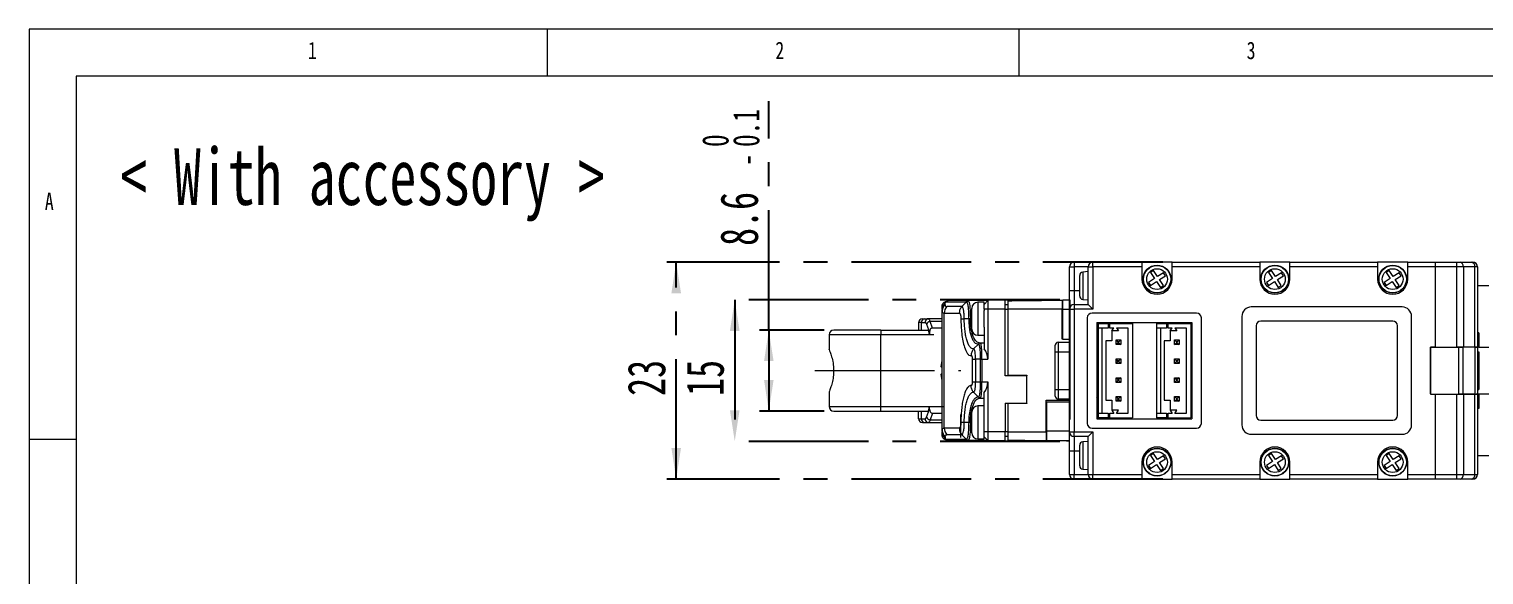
# Model space of a CAD drawing. Header units: millimetres. Extents: x 5 to 415, y -41 to 292.
# Drawn here: x 5 to 159.3, y 234.1 to 292 of the extents above; entities that cross this region are included whole.
import ezdxf

# ---------------------------------------------------------------- set-up
doc = ezdxf.new("R2010")
doc.units = ezdxf.units.MM
doc.linetypes.add('CENTERX2', pattern=[20.32, 12.7, -2.54, 2.54, -2.54])
doc.layers.add('CENTER_LINE', color=7, linetype='CENTERX2')
doc.styles.add('SLDTEXTSTYLE0', font='TXT', dxfattribs={"width": 0.7})
doc.styles.add('SLDTEXTSTYLE2', font='TXT', dxfattribs={"width": 0.75})
doc.dimstyles.new('SLDDIMSTYLE3', dxfattribs={"dimtxt": 4, "dimasz": 3.302, "dimexe": 0, "dimexo": 0.0625, "dimgap": 1, "dimtad": 1, "dimrnd": 1e-09, "dimzin": 12, "dimdsep": 46, "dimtxsty": 'SLDTEXTSTYLE0', "dimsah": 1, "dimcen": 0.09, "dimadec": 0, "dimazin": 3, "dimtfac": 1, "dimtofl": 0, "dimtmove": 0, "dimatfit": 3, "dimfxl": 1, "dimfrac": 2, "dimtolj": 1, "dimtzin": 12, "dimarcsym": 0})
doc.dimstyles.new('SLDDIMSTYLE7', dxfattribs={"dimtxt": 4, "dimasz": 3.302, "dimexe": 0, "dimexo": 0.0625, "dimgap": 1, "dimtad": 1, "dimrnd": 1e-09, "dimzin": 12, "dimdsep": 46, "dimtxsty": 'SLDTEXTSTYLE0', "dimsah": 1, "dimcen": 0.09, "dimadec": 0, "dimazin": 3, "dimtol": 1, "dimtm": 0.1, "dimtfac": 1, "dimtofl": 0, "dimtmove": 0, "dimatfit": 3, "dimfxl": 1, "dimfrac": 2, "dimtolj": 1, "dimarcsym": 0})

# ---------------------------------------------------------------- blocks, each defined once
blk = doc.blocks.new('_D_22')
at = {"layer": 'CENTER_LINE'}
for p, q in [((114.36, 263.3), (78.86, 263.3)), ((79.86, 263.3), (79.86, 248.3)), ((114.36, 248.3), (78.86, 248.3))]:
    blk.add_line(p, q, dxfattribs=at)
for points in [[(79.86, 263.3), (79.35, 260), (80.37, 260)], [(79.86, 248.3), (80.37, 251.6), (79.35, 251.6)]]:
    blk.add_solid(points, dxfattribs=at)
at = {"layer": 'CENTER_LINE', "insert": (74.7, 253.12), "char_height": 4, "attachment_point": 1, "rotation": 90, "style": 'SLDTEXTSTYLE0'}
blk.add_mtext('15', dxfattribs=at)
blk = doc.blocks.new('_D_23')
at = {"layer": 'CENTER_LINE'}
for p, q in [((83.47, 260.1), (83.47, 284.35)), ((89.36, 260.1), (82.47, 260.1)), ((83.47, 260.1), (83.47, 251.5)), ((89.36, 251.5), (82.47, 251.5))]:
    blk.add_line(p, q, dxfattribs=at)
for points in [[(83.47, 260.1), (82.97, 256.8), (83.98, 256.8)], [(83.47, 251.5), (83.98, 254.8), (82.97, 254.8)]]:
    blk.add_solid(points, dxfattribs=at)
at = {"layer": 'CENTER_LINE', "attachment_point": 1, "rotation": 90, "style": 'SLDTEXTSTYLE0'}
for s, insert, char_height in [('0.1', (79.67, 279.51), 2.8), ('0', (76.4, 279.51), 2.8), ('-', (79.67, 277.48), 2.8), ('8.6', (78.32, 269.02), 4)]:
    blk.add_mtext(s, dxfattribs=dict(at, insert=insert, char_height=char_height))
blk = doc.blocks.new('_D_24')
at = {"layer": 'CENTER_LINE'}
for p, q in [((125.26, 267.3), (72.65, 267.3)), ((73.65, 244.3), (73.65, 267.3)), ((125.26, 244.3), (72.65, 244.3))]:
    blk.add_line(p, q, dxfattribs=at)
for points in [[(73.65, 267.3), (73.14, 264), (74.16, 264)], [(73.65, 244.3), (74.16, 247.6), (73.14, 247.6)]]:
    blk.add_solid(points, dxfattribs=at)
at = {"layer": 'CENTER_LINE', "insert": (68.49, 253.12), "char_height": 4, "attachment_point": 1, "rotation": 90, "style": 'SLDTEXTSTYLE0'}
blk.add_mtext('23', dxfattribs=at)

msp = doc.modelspace()

# ---------------------------------------------------------------- linework, layer by layer
at = {"color": 7, "linetype": 'Continuous', "lineweight": 18}
for p, q in [((415, 292), (5, 292)), ((5, 292), (5, 5)), ((60, 287), (60, 292)), ((110, 292), (110, 287)), ((410.25, 287), (10, 287)), ((10, 287), (10, 10)), ((115.861, 267.298), (115.861, 266.798)), ((115.861, 267.298), (117.861, 267.298)), ((117.861, 266.798), (117.861, 267.298)), ((117.861, 267.298), (123.061, 267.298)), ((123.061, 267.298), (123.061, 266.798)), ((126.261, 267.298), (123.061, 267.298)), ((126.261, 267.298), (135.561, 267.298)), ((126.261, 266.798), (126.261, 267.298)), ((135.561, 267.298), (135.561, 266.798)), ((138.761, 267.298), (135.561, 267.298)), ((138.761, 267.298), (148.061, 267.298)), ((138.761, 266.798), (138.761, 267.298)), ((148.061, 267.298), (148.061, 266.798)), ((151.261, 267.298), (148.061, 267.298)), ((151.261, 267.298), (154.161, 267.298)), ((151.261, 266.798), (151.261, 267.298)), ((154.161, 267.298), (154.161, 266.798)), ((154.161, 267.298), (156.447, 267.298)), ((156.447, 266.798), (156.447, 267.298)), ((156.447, 267.298), (156.8, 267.298)), ((156.8, 267.298), (158.015, 267.298)), ((158.015, 267.298), (158.161, 267.298)), ((115.361, 266.798), (115.861, 266.798)), ((115.361, 264.298), (115.361, 266.798)), ((117.361, 266.798), (115.861, 266.798)), ((115.861, 266.798), (115.861, 264.298)), ((116.461, 263.859), (116.461, 265.898)), ((117.361, 266.298), (116.78, 266.247)), ((117.361, 266.798), (117.861, 266.798)), ((117.361, 262.798), (117.361, 266.798)), ((117.861, 266.798), (117.861, 262.298)), ((123.061, 266.798), (117.861, 266.798)), ((123.061, 266.798), (123.061, 265.498)), ((124.398, 265.553), (123.762, 265.137)), ((124.3, 266.397), (123.982, 266.189)), ((123.982, 266.189), (124.398, 265.553)), ((124.716, 265.761), (124.3, 266.397)), ((125.352, 266.177), (124.716, 265.761)), ((124.924, 265.443), (125.56, 265.858)), ((125.56, 265.858), (125.352, 266.177)), ((126.261, 265.498), (126.261, 266.798)), ((135.561, 266.798), (126.261, 266.798)), ((135.561, 266.798), (135.561, 265.498)), ((136.898, 265.553), (136.262, 265.137)), ((136.8, 266.397), (136.482, 266.189)), ((136.482, 266.189), (136.898, 265.553)), ((137.216, 265.761), (136.8, 266.397)), ((137.852, 266.177), (137.216, 265.761)), ((137.424, 265.443), (138.06, 265.858)), ((138.06, 265.858), (137.852, 266.177)), ((138.761, 265.498), (138.761, 266.798)), ((148.061, 266.798), (138.761, 266.798)), ((148.061, 266.798), (148.061, 265.498)), ((149.398, 265.553), (148.762, 265.137)), ((149.3, 266.397), (148.982, 266.189)), ((148.982, 266.189), (149.398, 265.553)), ((149.716, 265.761), (149.3, 266.397)), ((150.352, 266.177), (149.716, 265.761)), ((149.924, 265.443), (150.56, 265.858)), ((150.56, 265.858), (150.352, 266.177)), ((154.161, 266.798), (151.261, 266.798)), ((151.261, 265.498), (151.261, 266.798)), ((154.161, 266.798), (154.161, 258.298)), ((156.447, 266.798), (154.161, 266.798)), ((157.154, 266.798), (156.447, 266.798)), ((156.447, 258.298), (156.447, 266.798)), ((157.154, 266.798), (157.154, 258.298)), ((158.368, 266.798), (157.154, 266.798)), ((158.368, 258.298), (158.368, 266.798)), ((158.661, 266.798), (158.368, 266.798)), ((158.661, 266.798), (158.661, 258.298)), ((115.361, 264.298), (115.861, 264.298)), ((115.361, 262.298), (115.361, 264.298)), ((115.861, 264.298), (115.861, 262.798)), ((123.762, 265.137), (123.97, 264.819)), ((123.97, 264.819), (124.606, 265.235)), ((124.606, 265.235), (125.022, 264.599)), ((125.34, 264.807), (124.924, 265.443)), ((125.022, 264.599), (125.34, 264.807)), ((136.262, 265.137), (136.47, 264.819)), ((136.47, 264.819), (137.106, 265.235)), ((137.106, 265.235), (137.522, 264.599)), ((137.84, 264.807), (137.424, 265.443)), ((137.522, 264.599), (137.84, 264.807)), ((148.762, 265.137), (148.97, 264.819)), ((148.97, 264.819), (149.606, 265.235)), ((149.606, 265.235), (150.022, 264.599)), ((150.34, 264.807), (149.924, 265.443)), ((150.022, 264.599), (150.34, 264.807)), ((159.861, 264.798), (158.661, 264.798)), ((101.861, 262.274), (101.861, 262.641)), ((102.178, 263.003), (102.162, 262.987)), ((102.178, 262.782), (102.178, 263.003)), ((102.242, 263.054), (104.44, 263.092)), ((102.442, 263.142), (102.352, 263.141)), ((103.955, 262.591), (102.369, 262.591)), ((104.641, 263.181), (102.442, 263.142)), ((103.955, 262.591), (104.44, 263.092)), ((106.711, 263.217), (104.641, 263.181)), ((105.011, 260.198), (105.011, 262.398)), ((106.311, 263.048), (105.661, 263.048)), ((106.264, 263.212), (106.261, 263.209)), ((106.711, 263.217), (106.311, 262.81)), ((106.311, 262.81), (106.311, 263.048)), ((106.311, 262.298), (106.311, 262.81)), ((108.561, 263.249), (106.711, 263.217)), ((106.711, 263.217), (106.711, 262.298)), ((108.561, 263.249), (110.861, 263.289)), ((108.561, 262.298), (108.561, 263.249)), ((108.861, 262.754), (108.561, 262.754)), ((110.861, 263.289), (110.861, 263.227)), ((114.611, 263.273), (114.661, 263.274)), ((114.661, 262.298), (114.661, 263.298)), ((114.661, 263.298), (115.361, 263.298)), ((115.861, 262.798), (117.361, 262.798)), ((115.861, 262.798), (115.861, 262.298)), ((116.461, 263.697), (116.461, 263.859)), ((116.78, 263.349), (117.361, 263.298)), ((117.361, 262.798), (117.861, 262.298)), ((150.661, 262.548), (134.661, 262.548)), ((99.663, 260.898), (99.361, 260.898)), ((99.361, 260.898), (99.361, 260.098)), ((99.663, 260.098), (99.663, 260.898)), ((99.663, 260.898), (100.05, 260.898)), ((100.038, 261.298), (100.426, 261.298)), ((100.463, 261.293), (100.289, 261.27)), ((100.445, 261.282), (100.426, 261.298)), ((101.861, 261.298), (100.426, 261.298)), ((100.838, 260.298), (100.58, 261.005)), ((101.861, 261.005), (100.58, 261.005)), ((101.861, 262.075), (101.861, 262.21)), ((101.861, 249.521), (101.861, 262.075)), ((101.866, 262.169), (101.865, 262.018)), ((102.086, 249.712), (102.086, 261.884)), ((102.086, 261.884), (103.679, 261.884)), ((104.677, 261.298), (104.209, 261.298)), ((106.711, 262.298), (106.311, 262.298)), ((106.311, 262.298), (106.311, 262.179)), ((106.311, 260.417), (106.311, 262.179)), ((106.711, 262.298), (106.711, 257.003)), ((108.561, 262.298), (106.711, 262.298)), ((108.561, 255.248), (108.561, 262.298)), ((108.561, 262.298), (108.861, 262.298)), ((108.861, 255.298), (108.861, 262.298)), ((114.661, 262.298), (114.611, 262.298)), ((114.611, 259.148), (114.611, 262.298)), ((114.661, 262.298), (115.361, 262.298)), ((114.661, 259.148), (114.661, 262.298)), ((115.361, 262.298), (115.861, 262.298)), ((115.361, 258.234), (115.361, 262.298)), ((115.861, 262.298), (115.861, 249.298)), ((117.861, 262.298), (115.861, 262.298)), ((117.261, 261.398), (117.261, 250.198)), ((128.861, 261.898), (117.761, 261.898)), ((118.261, 260.898), (128.361, 260.898)), ((118.261, 260.898), (118.261, 250.698)), ((118.761, 260.898), (118.761, 260.798)), ((128.361, 260.898), (128.361, 250.698)), ((129.361, 250.198), (129.361, 261.398)), ((133.661, 261.548), (133.661, 250.048)), ((149.661, 261.048), (135.661, 261.048)), ((151.661, 250.048), (151.661, 261.548)), ((89.861, 259.598), (89.861, 258.051)), ((95.361, 260.098), (95.361, 259.598)), ((95.361, 260.098), (100.333, 260.098)), ((95.361, 251.998), (95.361, 259.598)), ((100.515, 259.598), (95.361, 259.598)), ((100.204, 260.722), (100.515, 259.869)), ((100.515, 259.869), (100.515, 259.598)), ((101.861, 260.298), (100.838, 260.298)), ((105.661, 259.548), (106.311, 259.548)), ((106.311, 260.417), (106.311, 258.102)), ((114.611, 260.298), (114.661, 260.298)), ((118.411, 260.798), (118.261, 260.798)), ((118.411, 259.798), (118.261, 259.798)), ((118.411, 260.798), (118.411, 260.348)), ((118.411, 260.798), (119.461, 260.798)), ((118.411, 260.348), (119.461, 260.348)), ((118.411, 260.348), (118.411, 251.248)), ((118.811, 260.348), (118.811, 251.248)), ((119.461, 260.798), (119.461, 260.348)), ((119.637, 260.798), (119.461, 260.798)), ((119.637, 260.348), (119.461, 260.348)), ((119.637, 260.348), (119.637, 260.798)), ((119.637, 260.798), (122.061, 260.798)), ((119.637, 260.348), (120.061, 260.348)), ((119.859, 259.998), (120.061, 260.348)), ((120.563, 259.998), (119.859, 259.998)), ((119.859, 259.998), (119.859, 258.948)), ((120.361, 260.348), (121.561, 260.348)), ((120.361, 260.348), (120.563, 259.998)), ((121.561, 260.348), (121.561, 251.248)), ((122.061, 260.798), (122.061, 250.798)), ((124.611, 260.798), (124.611, 260.348)), ((124.611, 260.798), (125.661, 260.798)), ((124.611, 260.348), (125.661, 260.348)), ((124.611, 260.348), (124.611, 251.248)), ((125.011, 260.348), (125.011, 251.248)), ((125.661, 260.798), (125.661, 260.348)), ((125.837, 260.798), (125.661, 260.798)), ((125.837, 260.348), (125.661, 260.348)), ((125.837, 260.348), (125.837, 260.798)), ((125.837, 260.798), (128.261, 260.798)), ((125.837, 260.348), (126.261, 260.348)), ((126.059, 259.998), (126.261, 260.348)), ((126.763, 259.998), (126.059, 259.998)), ((126.059, 259.998), (126.059, 258.948)), ((126.561, 260.348), (127.761, 260.348)), ((126.561, 260.348), (126.763, 259.998)), ((127.761, 260.348), (127.761, 251.248)), ((128.261, 260.798), (128.261, 250.798)), ((135.161, 260.548), (135.161, 251.048)), ((150.161, 251.048), (150.161, 260.548)), ((158.811, 259.798), (158.661, 259.798)), ((158.811, 259.798), (158.811, 258.298)), ((105.711, 258.618), (105.206, 258.096)), ((105.789, 258.712), (105.743, 258.725)), ((105.916, 258.706), (105.87, 258.702)), ((105.962, 258.683), (105.889, 258.68)), ((106.311, 258.714), (105.913, 258.708)), ((105.923, 258.708), (105.916, 258.706)), ((113.861, 257.798), (113.861, 258.498)), ((113.861, 257.798), (114.161, 257.798)), ((113.861, 253.798), (113.861, 257.798)), ((114.161, 258.798), (114.161, 257.798)), ((114.161, 258.798), (115.361, 258.798)), ((114.161, 257.798), (115.361, 257.798)), ((114.161, 257.798), (114.161, 253.798)), ((114.611, 259.281), (114.661, 259.281)), ((114.661, 259.148), (114.611, 259.148)), ((114.661, 259.148), (115.361, 259.148)), ((115.361, 257.798), (115.361, 258.234)), ((115.361, 257.798), (115.361, 253.798)), ((118.361, 258.498), (118.361, 257.798)), ((118.361, 257.798), (118.361, 253.798)), ((119.211, 258.948), (119.211, 252.648)), ((119.859, 258.948), (119.211, 258.948)), ((120.311, 259.048), (120.511, 258.848)), ((120.311, 259.048), (120.811, 259.048)), ((120.311, 258.548), (120.311, 259.048)), ((120.311, 258.548), (120.511, 258.748)), ((120.811, 258.548), (120.311, 258.548)), ((120.611, 258.848), (120.511, 258.848)), ((120.511, 258.848), (120.511, 258.748)), ((120.511, 258.748), (120.611, 258.748)), ((120.611, 258.848), (120.811, 259.048)), ((120.611, 258.748), (120.611, 258.848)), ((120.611, 258.748), (120.811, 258.548)), ((120.811, 259.048), (120.811, 258.548)), ((125.411, 258.948), (125.411, 252.648)), ((126.059, 258.948), (125.411, 258.948)), ((126.511, 258.548), (126.511, 259.048)), ((126.511, 259.048), (126.711, 258.848)), ((126.511, 259.048), (127.011, 259.048)), ((126.511, 258.548), (126.711, 258.748)), ((127.011, 258.548), (126.511, 258.548)), ((126.711, 258.848), (126.711, 258.748)), ((126.811, 258.848), (126.711, 258.848)), ((126.711, 258.748), (126.811, 258.748)), ((126.811, 258.848), (127.011, 259.048)), ((126.811, 258.748), (126.811, 258.848)), ((126.811, 258.748), (127.011, 258.548)), ((127.011, 259.048), (127.011, 258.548)), ((154.161, 258.298), (153.661, 258.298)), ((153.661, 258.298), (153.661, 253.298)), ((153.661, 258.276), (156.176, 258.298)), ((153.661, 253.32), (153.661, 258.276)), ((154.161, 258.298), (156.447, 258.298)), ((156.176, 258.298), (156.635, 258.294)), ((157.154, 258.298), (156.447, 258.298)), ((156.635, 258.294), (156.635, 253.302)), ((156.768, 258.293), (156.768, 258.298)), ((157.118, 258.29), (157.118, 253.306)), ((158.368, 258.279), (157.118, 258.29)), ((158.368, 258.298), (157.154, 258.298)), ((157.161, 258.289), (157.161, 258.298)), ((158.061, 258.282), (158.061, 258.298)), ((158.661, 258.298), (158.368, 258.298)), ((158.368, 258.279), (158.368, 253.317)), ((158.811, 258.298), (158.661, 258.298)), ((158.661, 258.276), (158.661, 258.298)), ((158.661, 258.276), (158.661, 253.32)), ((158.661, 257.798), (158.811, 257.798)), ((158.811, 258.298), (159.861, 258.298)), ((158.811, 257.798), (158.811, 253.798)), ((101.775, 256.184), (101.861, 256.852)), ((105.058, 257.005), (105.058, 254.591)), ((105.911, 257.003), (105.415, 257.002)), ((105.415, 257.002), (105.415, 254.593)), ((105.911, 257.003), (105.911, 254.593)), ((106.088, 257.003), (106.088, 254.593)), ((106.088, 257.003), (106.711, 257.003)), ((120.311, 256.548), (120.311, 257.048)), ((120.511, 256.848), (120.311, 257.048)), ((120.311, 257.048), (120.811, 257.048)), ((120.311, 256.548), (120.511, 256.748)), ((120.811, 256.548), (120.311, 256.548)), ((120.511, 256.848), (120.511, 256.748)), ((120.611, 256.848), (120.511, 256.848)), ((120.511, 256.748), (120.611, 256.748)), ((120.611, 256.848), (120.811, 257.048)), ((120.611, 256.748), (120.611, 256.848)), ((120.811, 256.548), (120.611, 256.748)), ((120.811, 257.048), (120.811, 256.548)), ((126.711, 256.848), (126.511, 257.048)), ((126.511, 257.048), (127.011, 257.048)), ((126.511, 256.548), (126.511, 257.048)), ((126.511, 256.548), (126.711, 256.748)), ((127.011, 256.548), (126.511, 256.548)), ((126.811, 256.848), (126.711, 256.848)), ((126.711, 256.848), (126.711, 256.748)), ((126.711, 256.748), (126.811, 256.748)), ((126.811, 256.848), (127.011, 257.048)), ((126.811, 256.748), (126.811, 256.848)), ((127.011, 256.548), (126.811, 256.748)), ((127.011, 257.048), (127.011, 256.548)), ((101.775, 256.184), (101.861, 256.098)), ((101.861, 255.498), (101.775, 255.412)), ((101.861, 254.744), (101.775, 255.412)), ((110.861, 255.248), (108.561, 255.248)), ((108.861, 255.298), (108.861, 255.248)), ((108.861, 255.298), (110.861, 255.298)), ((110.861, 255.298), (110.861, 255.248)), ((110.861, 252.348), (110.861, 255.248)), ((120.311, 255.048), (120.811, 255.048)), ((120.311, 255.048), (120.511, 254.848)), ((120.311, 254.548), (120.311, 255.048)), ((120.511, 254.748), (120.311, 254.548)), ((120.611, 254.848), (120.511, 254.848)), ((120.511, 254.848), (120.511, 254.748)), ((120.511, 254.748), (120.611, 254.748)), ((120.811, 255.048), (120.611, 254.848)), ((120.611, 254.748), (120.611, 254.848)), ((120.611, 254.748), (120.811, 254.548)), ((120.811, 255.048), (120.811, 254.548)), ((126.511, 255.048), (127.011, 255.048)), ((126.511, 255.048), (126.711, 254.848)), ((126.511, 254.548), (126.511, 255.048)), ((126.711, 254.748), (126.511, 254.548)), ((126.811, 254.848), (126.711, 254.848)), ((126.711, 254.848), (126.711, 254.748)), ((126.711, 254.748), (126.811, 254.748)), ((127.011, 255.048), (126.811, 254.848)), ((126.811, 254.748), (126.811, 254.848)), ((126.811, 254.748), (127.011, 254.548)), ((127.011, 255.048), (127.011, 254.548)), ((89.861, 253.551), (89.861, 251.998)), ((105.206, 253.5), (105.711, 252.978)), ((105.415, 254.593), (105.911, 254.593)), ((106.088, 254.593), (106.711, 254.593)), ((106.311, 251.179), (106.311, 253.494)), ((106.711, 254.593), (106.711, 249.298)), ((113.861, 253.798), (114.161, 253.798)), ((113.861, 253.098), (113.861, 253.798)), ((114.161, 253.798), (115.361, 253.798)), ((114.161, 253.798), (114.161, 252.798)), ((115.361, 253.362), (115.361, 253.798)), ((115.361, 249.298), (115.361, 253.362)), ((118.361, 253.798), (118.361, 253.098)), ((120.811, 254.548), (120.311, 254.548)), ((127.011, 254.548), (126.511, 254.548)), ((153.661, 253.32), (156.176, 253.298)), ((153.661, 253.298), (154.161, 253.298)), ((154.161, 253.298), (154.161, 244.798)), ((154.161, 253.298), (156.447, 253.298)), ((156.176, 253.298), (156.635, 253.302)), ((156.447, 253.298), (157.154, 253.298)), ((156.447, 244.798), (156.447, 253.298)), ((156.768, 253.303), (156.768, 253.298)), ((158.368, 253.317), (157.118, 253.306)), ((157.154, 253.298), (157.154, 244.798)), ((157.154, 253.298), (158.368, 253.298)), ((157.161, 253.307), (157.161, 253.298)), ((158.061, 253.298), (158.061, 253.314)), ((158.368, 244.798), (158.368, 253.298)), ((158.368, 253.298), (158.661, 253.298)), ((158.661, 253.798), (158.811, 253.798)), ((158.661, 253.298), (158.661, 253.32)), ((158.811, 253.298), (158.661, 253.298)), ((158.661, 253.298), (158.661, 244.798)), ((158.811, 253.298), (158.811, 251.798)), ((159.861, 253.298), (158.811, 253.298)), ((95.361, 251.998), (100.515, 251.998)), ((95.361, 251.498), (95.361, 251.998)), ((100.204, 250.874), (100.515, 251.727)), ((100.515, 251.727), (100.515, 251.998)), ((106.311, 252.048), (105.661, 252.048)), ((105.911, 252.888), (106.311, 252.881)), ((108.561, 252.348), (110.861, 252.348)), ((108.561, 252.348), (108.561, 249.298)), ((108.861, 252.348), (108.861, 252.298)), ((108.861, 249.298), (108.861, 252.298)), ((110.861, 252.298), (108.861, 252.298)), ((110.861, 252.348), (110.861, 252.298)), ((112.911, 252.648), (115.361, 252.648)), ((112.911, 249.298), (112.911, 252.648)), ((115.361, 252.443), (112.961, 252.443)), ((112.961, 249.398), (112.961, 252.443)), ((114.161, 252.798), (115.361, 252.798)), ((118.411, 251.798), (118.261, 251.798)), ((119.211, 252.648), (119.859, 252.648)), ((119.859, 252.648), (119.859, 251.598)), ((119.859, 251.598), (120.061, 251.248)), ((120.563, 251.598), (119.859, 251.598)), ((120.311, 253.048), (120.511, 252.848)), ((120.311, 253.048), (120.811, 253.048)), ((120.311, 252.548), (120.311, 253.048)), ((120.311, 252.548), (120.511, 252.748)), ((120.811, 252.548), (120.311, 252.548)), ((120.361, 251.248), (120.563, 251.598)), ((120.611, 252.848), (120.511, 252.848)), ((120.511, 252.848), (120.511, 252.748)), ((120.511, 252.748), (120.611, 252.748)), ((120.611, 252.848), (120.811, 253.048)), ((120.611, 252.748), (120.611, 252.848)), ((120.611, 252.748), (120.811, 252.548)), ((120.811, 253.048), (120.811, 252.548)), ((125.411, 252.648), (126.059, 252.648)), ((126.059, 252.648), (126.059, 251.598)), ((126.059, 251.598), (126.261, 251.248)), ((126.763, 251.598), (126.059, 251.598)), ((126.511, 253.048), (126.711, 252.848)), ((126.511, 253.048), (127.011, 253.048)), ((126.511, 252.548), (126.511, 253.048)), ((126.511, 252.548), (126.711, 252.748)), ((127.011, 252.548), (126.511, 252.548)), ((126.561, 251.248), (126.763, 251.598)), ((126.811, 252.848), (126.711, 252.848)), ((126.711, 252.848), (126.711, 252.748)), ((126.711, 252.748), (126.811, 252.748)), ((126.811, 252.848), (127.011, 253.048)), ((126.811, 252.748), (126.811, 252.848)), ((126.811, 252.748), (127.011, 252.548)), ((127.011, 253.048), (127.011, 252.548)), ((158.811, 251.798), (158.661, 251.798)), ((95.361, 251.498), (100.333, 251.498)), ((99.361, 250.698), (99.361, 251.498)), ((99.361, 250.698), (99.663, 250.698)), ((99.663, 250.698), (99.663, 251.498)), ((99.663, 250.698), (100.05, 250.698)), ((100.038, 250.298), (100.426, 250.298)), ((100.289, 250.326), (100.463, 250.303)), ((100.426, 250.298), (101.861, 250.298)), ((100.838, 251.298), (100.58, 250.591)), ((100.58, 250.591), (101.861, 250.591)), ((100.838, 251.298), (101.861, 251.298)), ((103.861, 248.713), (103.861, 251.148)), ((104.677, 250.298), (104.209, 250.298)), ((105.011, 250.281), (105.011, 251.398)), ((105.011, 249.198), (105.011, 250.281)), ((106.311, 250.271), (106.311, 251.179)), ((106.311, 249.417), (106.311, 250.271)), ((112.961, 251.298), (112.911, 251.298)), ((118.411, 250.798), (118.261, 250.798)), ((118.261, 250.698), (128.361, 250.698)), ((118.411, 251.248), (118.411, 250.798)), ((119.461, 251.248), (118.411, 251.248)), ((119.461, 250.798), (118.411, 250.798)), ((118.761, 250.798), (118.761, 250.698)), ((119.461, 251.248), (119.637, 251.248)), ((119.461, 251.248), (119.461, 250.798)), ((119.461, 250.798), (119.637, 250.798)), ((120.061, 251.248), (119.637, 251.248)), ((119.637, 250.798), (119.637, 251.248)), ((119.637, 250.798), (122.061, 250.798)), ((121.561, 251.248), (120.361, 251.248)), ((124.611, 251.248), (124.611, 250.798)), ((125.661, 251.248), (124.611, 251.248)), ((125.661, 250.798), (124.611, 250.798)), ((125.661, 251.248), (125.837, 251.248)), ((125.661, 251.248), (125.661, 250.798)), ((125.661, 250.798), (125.837, 250.798)), ((126.261, 251.248), (125.837, 251.248)), ((125.837, 250.798), (125.837, 251.248)), ((125.837, 250.798), (128.261, 250.798)), ((127.761, 251.248), (126.561, 251.248)), ((135.661, 250.548), (149.661, 250.548)), ((10, 248.5), (5, 248.5)), ((101.861, 249.521), (101.873, 249.551)), ((101.861, 249.386), (101.861, 249.521)), ((101.861, 248.956), (101.861, 249.322)), ((101.865, 249.578), (101.866, 249.426)), ((103.679, 249.712), (102.086, 249.712)), ((102.178, 248.592), (102.162, 248.609)), ((102.178, 248.814), (102.178, 248.592)), ((104.44, 248.504), (102.242, 248.541)), ((103.955, 249.005), (102.369, 249.005)), ((104.44, 248.504), (103.955, 249.005)), ((105.661, 248.548), (106.311, 248.548)), ((106.311, 249.298), (106.311, 249.417)), ((106.711, 249.298), (106.311, 249.298)), ((106.311, 248.786), (106.311, 249.298)), ((106.311, 248.548), (106.311, 248.786)), ((106.711, 248.379), (106.311, 248.786)), ((108.561, 249.298), (106.711, 249.298)), ((106.711, 249.298), (106.711, 248.379)), ((108.561, 248.347), (108.561, 249.298)), ((108.861, 249.298), (108.561, 249.298)), ((108.561, 248.842), (108.861, 248.842)), ((112.911, 249.298), (112.961, 249.298)), ((112.961, 249.398), (115.361, 249.398)), ((112.961, 248.398), (112.961, 249.398)), ((115.361, 249.298), (115.861, 249.298)), ((115.361, 247.298), (115.361, 249.298)), ((115.861, 249.298), (117.861, 249.298)), ((115.861, 248.798), (115.861, 249.298)), ((117.361, 248.798), (115.861, 248.798)), ((115.861, 248.798), (115.861, 247.298)), ((117.361, 248.798), (117.861, 249.298)), ((117.361, 244.798), (117.361, 248.798)), ((117.761, 249.698), (128.861, 249.698)), ((117.861, 249.298), (117.861, 244.798)), ((134.661, 249.048), (150.661, 249.048)), ((102.442, 248.454), (102.352, 248.455)), ((104.641, 248.415), (102.442, 248.454)), ((104.682, 248.471), (104.641, 248.415)), ((106.711, 248.379), (104.641, 248.415)), ((106.261, 248.387), (106.264, 248.384)), ((108.561, 248.347), (106.711, 248.379)), ((111.061, 248.303), (108.561, 248.347)), ((111.061, 248.366), (111.061, 248.303)), ((111.061, 248.303), (111.361, 248.298)), ((113.111, 248.298), (111.361, 248.298)), ((115.061, 248.318), (112.911, 248.344)), ((112.961, 248.398), (115.361, 248.398)), ((113.111, 248.298), (113.111, 248.341)), ((115.061, 248.398), (115.061, 248.318)), ((115.361, 248.314), (115.061, 248.318)), ((115.361, 247.298), (115.861, 247.298)), ((115.361, 244.798), (115.361, 247.298)), ((115.861, 247.298), (115.861, 244.798)), ((116.461, 245.859), (116.461, 247.898)), ((117.361, 248.298), (116.78, 248.247)), ((124.3, 246.997), (123.982, 246.789)), ((124.716, 246.361), (124.3, 246.997)), ((136.8, 246.997), (136.482, 246.789)), ((137.216, 246.361), (136.8, 246.997)), ((149.3, 246.997), (148.982, 246.789)), ((149.716, 246.361), (149.3, 246.997)), ((116.461, 245.697), (116.461, 245.859)), ((123.061, 246.098), (123.061, 244.798)), ((124.398, 246.153), (123.762, 245.737)), ((123.762, 245.737), (123.97, 245.419)), ((123.97, 245.419), (124.606, 245.835)), ((123.982, 246.789), (124.398, 246.153)), ((124.606, 245.835), (125.022, 245.199)), ((125.352, 246.777), (124.716, 246.361)), ((124.924, 246.043), (125.56, 246.458)), ((125.34, 245.407), (124.924, 246.043)), ((125.022, 245.199), (125.34, 245.407)), ((125.56, 246.458), (125.352, 246.777)), ((126.261, 244.798), (126.261, 246.098)), ((135.561, 246.098), (135.561, 244.798)), ((136.898, 246.153), (136.262, 245.737)), ((136.262, 245.737), (136.47, 245.419)), ((136.47, 245.419), (137.106, 245.835)), ((136.482, 246.789), (136.898, 246.153)), ((137.106, 245.835), (137.522, 245.199)), ((137.852, 246.777), (137.216, 246.361)), ((137.424, 246.043), (138.06, 246.458)), ((137.84, 245.407), (137.424, 246.043)), ((137.522, 245.199), (137.84, 245.407)), ((138.06, 246.458), (137.852, 246.777)), ((138.761, 244.798), (138.761, 246.098)), ((148.061, 246.098), (148.061, 244.798)), ((149.398, 246.153), (148.762, 245.737)), ((148.762, 245.737), (148.97, 245.419)), ((148.97, 245.419), (149.606, 245.835)), ((148.982, 246.789), (149.398, 246.153)), ((149.606, 245.835), (150.022, 245.199)), ((150.352, 246.777), (149.716, 246.361)), ((149.924, 246.043), (150.56, 246.458)), ((150.34, 245.407), (149.924, 246.043)), ((150.022, 245.199), (150.34, 245.407)), ((150.56, 246.458), (150.352, 246.777)), ((151.261, 244.798), (151.261, 246.098)), ((158.661, 246.798), (159.861, 246.798)), ((115.361, 244.798), (115.861, 244.798)), ((115.861, 244.798), (117.361, 244.798)), ((115.861, 244.298), (115.861, 244.798)), ((117.861, 244.298), (115.861, 244.298)), ((116.78, 245.349), (117.361, 245.298)), ((117.361, 244.798), (117.861, 244.798)), ((117.861, 244.798), (123.061, 244.798)), ((117.861, 244.298), (117.861, 244.798)), ((123.061, 244.298), (117.861, 244.298)), ((123.061, 244.798), (123.061, 244.298)), ((123.061, 244.298), (126.261, 244.298)), ((126.261, 244.798), (135.561, 244.798)), ((126.261, 244.298), (126.261, 244.798)), ((135.561, 244.298), (126.261, 244.298)), ((135.561, 244.798), (135.561, 244.298)), ((135.561, 244.298), (138.761, 244.298)), ((138.761, 244.798), (148.061, 244.798)), ((138.761, 244.298), (138.761, 244.798)), ((148.061, 244.298), (138.761, 244.298)), ((148.061, 244.798), (148.061, 244.298)), ((148.061, 244.298), (151.261, 244.298)), ((151.261, 244.798), (154.161, 244.798)), ((151.261, 244.298), (151.261, 244.798)), ((154.161, 244.298), (151.261, 244.298)), ((154.161, 244.798), (154.161, 244.298)), ((154.161, 244.798), (156.447, 244.798)), ((156.447, 244.298), (154.161, 244.298)), ((156.447, 244.798), (157.154, 244.798)), ((156.447, 244.298), (156.447, 244.798)), ((156.8, 244.298), (156.447, 244.298)), ((158.015, 244.298), (156.8, 244.298)), ((157.154, 244.798), (158.368, 244.798)), ((158.161, 244.298), (158.015, 244.298)), ((158.368, 244.798), (158.661, 244.798))]:
    msp.add_line(p, q, dxfattribs=at)
at = {"color": 8, "linetype": 'Continuous', "lineweight": 18}
for p, q in [((116.78, 266.247), (116.78, 263.562)), ((115.861, 264.298), (116.461, 264.298)), ((105.661, 263.048), (105.661, 259.548)), ((116.78, 263.562), (116.78, 263.349)), ((104.855, 261.298), (105.011, 261.298)), ((95.361, 259.598), (89.861, 259.598)), ((114.661, 260.271), (114.611, 260.271)), ((114.661, 259.492), (114.611, 259.492)), ((114.661, 259.417), (114.611, 259.417)), ((114.661, 259.404), (114.611, 259.404)), ((118.361, 257.798), (118.261, 257.798)), ((118.361, 253.798), (118.261, 253.798)), ((89.861, 251.998), (95.361, 251.998)), ((105.661, 252.048), (105.661, 250.271)), ((105.011, 250.298), (104.855, 250.298)), ((105.661, 250.271), (105.661, 248.548)), ((115.861, 247.298), (116.461, 247.298)), ((116.78, 248.247), (116.78, 245.562)), ((116.78, 245.562), (116.78, 245.349))]:
    msp.add_line(p, q, dxfattribs=at)
at = {"color": 7, "linetype": 'Continuous', "lineweight": 18}
for centre, radius in [((124.661, 265.498), 1.483), ((124.661, 265.498), 1.449), ((124.661, 265.498), 1.101), ((137.161, 265.498), 1.483), ((137.161, 265.498), 1.449), ((137.161, 265.498), 1.101), ((149.661, 265.498), 1.483), ((149.661, 265.498), 1.449), ((149.661, 265.498), 1.101), ((124.661, 246.098), 1.483), ((124.661, 246.098), 1.449), ((124.661, 246.098), 1.101), ((137.161, 246.098), 1.483), ((137.161, 246.098), 1.449), ((137.161, 246.098), 1.101), ((149.661, 246.098), 1.483), ((149.661, 246.098), 1.449), ((149.661, 246.098), 1.101)]:
    msp.add_circle(centre, radius, dxfattribs=at)
for centre, radius, start, end in [((115.861, 266.798), 0.5, 90, 180), ((117.861, 266.798), 0.5, 90, 180), ((156.712, 266.86), 0.446, 351.95053, 78.57825), ((157.926, 266.86), 0.446, 351.95053, 78.57825), ((158.161, 266.798), 0.5, 0, 90), ((116.811, 265.898), 0.35, 95, 180), ((124.661, 265.498), 1.6, 180, 0), ((137.161, 265.498), 1.6, 180, 0), ((149.661, 265.498), 1.6, 180, 0), ((103.104, 261.887), 1.018, 136.22441, 180.16293), ((102.448, 262.858), 0.284, 91.17708, 136.30701), ((105.661, 262.398), 0.65, 90, 180), ((115.861, 262.298), 0.5, 90, 180), ((116.811, 263.697), 0.35, 180, 265), ((134.661, 261.548), 1, 90, 180), ((150.661, 261.548), 1, 0, 90), ((99.761, 260.898), 0.4, 90, 180), ((100.051, 260.91), 0.389, 91.83621, 181.72544), ((100.438, 260.91), 0.389, 91.83621, 181.72544), ((100.644, 260.529), 0.48, 97.61561, 156.30639), ((117.761, 261.398), 0.5, 90, 180), ((128.861, 261.398), 0.5, 0, 90), ((135.661, 260.548), 0.5, 90, 180), ((149.661, 260.548), 0.5, 0, 90), ((90.361, 259.598), 0.5, 90, 180), ((105.661, 260.198), 0.65, 180, 270), ((114.161, 258.498), 0.3, 90, 180), ((118.061, 258.498), 0.3, 0, 48.18969), ((90.361, 251.998), 0.5, 180, 270), ((105.661, 251.398), 0.65, 90, 180), ((114.161, 253.098), 0.3, 180, 270), ((118.061, 253.098), 0.3, 311.81031, 0), ((99.761, 250.698), 0.4, 180, 270), ((100.051, 250.686), 0.389, 178.27456, 268.16379), ((100.438, 250.686), 0.389, 178.27456, 268.16379), ((100.644, 251.067), 0.48, 203.69361, 262.38439), ((117.761, 250.198), 0.5, 180, 270), ((128.861, 250.198), 0.5, 270, 0), ((134.661, 250.048), 1, 180, 270), ((135.661, 251.048), 0.5, 180, 270), ((149.661, 251.048), 0.5, 270, 0), ((150.661, 250.048), 1, 270, 0), ((103.104, 249.709), 1.018, 179.83707, 223.77559), ((102.448, 248.738), 0.284, 223.693, 268.82243), ((105.661, 249.198), 0.65, 180, 270), ((115.861, 249.298), 0.5, 180, 270), ((116.811, 247.898), 0.35, 95, 180), ((124.661, 246.098), 1.6, 0, 180), ((137.161, 246.098), 1.6, 0, 180), ((149.661, 246.098), 1.6, 0, 180), ((116.811, 245.697), 0.35, 180, 265), ((115.861, 244.798), 0.5, 180, 270), ((117.861, 244.798), 0.5, 180, 270), ((156.712, 244.735), 0.446, 281.42175, 8.04947), ((157.926, 244.735), 0.446, 281.42175, 8.04947), ((158.161, 244.798), 0.5, 270, 0)]:
    msp.add_arc(centre, radius, start, end, dxfattribs=at)
at = {"color": 8, "linetype": 'Continuous', "lineweight": 18}
for centre, start, end in [((102.817, 262.07), 131.91931, 174.10943), ((102.817, 249.526), 185.89058, 228.08069)]:
    msp.add_arc(centre, 0.956, start, end, dxfattribs=at)
at = {"color": 7, "linetype": 'Continuous', "lineweight": 18}
for centre, major_axis, ratio, start_param, end_param in [((100.333, 259.598), (0, 0.5), 0.3639702, 4.712389, 6.2831853), ((100.941, 259.732), (0.2, -0.549), 0.6847911, 2.8973261, 4.2238558), ((105.05, 257.003), (0, 1.69), 0.9828419, 4.712389, 5.4211621), ((105.05, 254.593), (0, 1.69), 0.9828419, 4.0036159, 4.712389), ((100.333, 251.998), (0, 0.5), 0.3639702, 3.1415927, 4.712389), ((100.941, 251.864), (-0.2, -0.549), 0.6847911, 5.2009222, 6.5274519)]:
    msp.add_ellipse(centre, major_axis=major_axis, ratio=ratio, start_param=start_param, end_param=end_param, dxfattribs=at)
for points, knots in [([(101.861, 262.641), (101.868, 262.704), (101.881, 262.832), (101.994, 263), (102.134, 263.094), (102.256, 263.134), (102.32, 263.138), (102.352, 263.141)], [0, 0, 0, 0, 0.2602175, 0.5291039, 0.7652566, 0.8824259, 1, 1, 1, 1]), ([(102.162, 262.987), (102.072, 262.865), (101.902, 262.635), (101.874, 262.346), (101.861, 262.21)], [0, 0, 0, 0, 0.5298078, 1, 1, 1, 1]), ([(102.137, 262.937), (102.062, 262.829), (101.949, 262.668), (101.877, 262.405), (101.871, 262.267), (101.867, 262.197)], [0, 0, 0, 0, 0.4975383, 0.7473849, 1, 1, 1, 1]), ([(102.136, 262.932), (102.135, 262.936), (102.131, 262.953), (102.139, 262.973), (102.154, 262.982), (102.162, 262.987)], [0, 0, 0, 0, 0.1416612, 0.5919618, 1, 1, 1, 1]), ([(102.441, 263.142), (102.428, 263.141), (102.405, 263.138), (102.359, 263.12), (102.317, 263.099), (102.268, 263.071), (102.214, 263.036), (102.183, 263.01), (102.168, 262.998)], [0, 0, 0, 0, 0.1905547, 0.3513702, 0.4885216, 0.6088898, 0.8172926, 1, 1, 1, 1]), ([(102.169, 262.997), (102.169, 262.999), (102.168, 263.005), (102.174, 263.004), (102.178, 263.003)], [0, 0, 0, 0, 0.2820927, 1, 1, 1, 1]), ([(102.242, 263.054), (102.241, 263.054), (102.239, 263.054), (102.231, 263.049), (102.217, 263.039), (102.198, 263.023), (102.185, 263.01), (102.178, 263.003)], [0, 0, 0, 0, 0.1057871, 0.2139945, 0.4591085, 0.7270717, 1, 1, 1, 1]), ([(102.178, 262.782), (102.186, 262.726), (102.201, 262.616), (102.313, 262.599), (102.369, 262.591)], [0, 0, 0, 0, 0.5041542, 1, 1, 1, 1]), ([(103.955, 262.591), (103.875, 262.488), (103.714, 262.281), (103.691, 262.016), (103.679, 261.884)], [0, 0, 0, 0, 0.5004353, 1, 1, 1, 1]), ([(104.209, 261.298), (104.207, 261.437), (104.201, 261.735), (104.162, 262.077), (104.114, 262.313), (104.068, 262.461), (104.014, 262.567), (103.975, 262.583), (103.955, 262.591)], [0, 0, 0, 0, 0.20459, 0.437673, 0.5664263, 0.7023818, 0.8461764, 1, 1, 1, 1]), ([(104.439, 263.092), (104.471, 263.063), (104.535, 263.005), (104.612, 262.592), (104.667, 262.002), (104.674, 261.533), (104.677, 261.298)], [0, 0, 0, 0, 0.24980495, 0.49942077, 0.74935575, 1, 1, 1, 1]), ([(104.44, 263.092), (104.45, 263.102), (104.478, 263.128), (104.529, 263.157), (104.588, 263.177), (104.623, 263.179), (104.641, 263.181)], [0, 0, 0, 0, 0.183981, 0.4992696, 0.7532485, 1, 1, 1, 1]), ([(104.641, 263.181), (104.641, 263.181), (104.641, 263.181), (104.642, 263.181), (104.644, 263.181), (104.658, 263.179), (104.671, 263.155), (104.682, 263.135)], [0, 0, 0, 0, 0.0014905, 0.0135103, 0.0471503, 0.1748198, 1, 1, 1, 1]), ([(108.861, 263.203), (109.934, 263.216), (111.851, 263.239), (113.768, 263.263), (114.611, 263.273)], [0, 0, 0, 0, 0.5600039, 1, 1, 1, 1]), ([(108.861, 262.298), (108.861, 262.4), (108.861, 262.603), (108.861, 262.874), (108.861, 263.079), (108.861, 263.187), (108.861, 263.198), (108.861, 263.203)], [0, 0, 0, 0, 0.2147016, 0.4294041, 0.6440889, 0.8587662, 1, 1, 1, 1]), ([(114.611, 263.273), (114.611, 263.262), (114.611, 263.241), (114.611, 263.072), (114.611, 262.825), (114.611, 262.551), (114.611, 262.37), (114.611, 262.298)], [0, 0, 0, 0, 0.2147029, 0.4294066, 0.6440916, 0.8587692, 1, 1, 1, 1]), ([(100.05, 260.898), (100.074, 260.891), (100.115, 260.881), (100.167, 260.812), (100.192, 260.752), (100.204, 260.722)], [0, 0, 0, 0, 0.428724, 0.7132814, 1, 1, 1, 1]), ([(102.086, 261.884), (102.021, 261.892), (101.889, 261.909), (101.87, 262.019), (101.861, 262.075)], [0, 0, 0, 0, 0.4955764, 1, 1, 1, 1]), ([(103.679, 261.884), (103.7, 261.882), (103.733, 261.878), (103.772, 261.812), (103.799, 261.741), (103.822, 261.65), (103.839, 261.542), (103.85, 261.425), (103.851, 261.343), (103.852, 261.302)], [0, 0, 0, 0, 0.2455719, 0.3732184, 0.499285, 0.6254011, 0.7517775, 0.8778366, 1, 1, 1, 1]), ([(103.852, 261.302), (103.856, 261.043), (103.864, 260.505), (103.934, 259.705), (104.053, 258.927), (104.244, 258.178), (104.472, 257.679), (104.716, 257.407), (104.859, 257.393), (104.934, 257.386)], [0, 0, 0, 0, 0.1215868, 0.2524027, 0.39297, 0.5431842, 0.7413846, 0.8630007, 1, 1, 1, 1]), ([(103.852, 261.302), (103.889, 261.301), (103.964, 261.3), (104.127, 261.299), (104.209, 261.298)], [0, 0, 0, 0, 0.4972757, 1, 1, 1, 1]), ([(105.206, 258.096), (105.143, 258.096), (105.017, 258.098), (104.833, 258.262), (104.661, 258.537), (104.507, 258.93), (104.379, 259.422), (104.284, 260), (104.221, 260.634), (104.213, 261.077), (104.209, 261.298)], [0, 0, 0, 0, 0.1235842, 0.2487262, 0.3737983, 0.4992067, 0.6244384, 0.7497958, 0.8754316, 1, 1, 1, 1]), ([(104.677, 261.298), (104.688, 260.982), (104.705, 260.492), (104.814, 259.892), (104.931, 259.459), (105.085, 259.086), (105.271, 258.803), (105.485, 258.623), (105.635, 258.62), (105.711, 258.618)], [0, 0, 0, 0, 0.2085135, 0.3236811, 0.4455327, 0.5742537, 0.7096409, 0.8517686, 1, 1, 1, 1]), ([(104.855, 261.298), (104.823, 261.298), (104.759, 261.298), (104.704, 261.298), (104.677, 261.298)], [0, 0, 0, 0, 0.4972576, 1, 1, 1, 1]), ([(105.87, 258.702), (105.741, 258.736), (105.483, 258.805), (105.2, 259.291), (105.028, 259.813), (104.93, 260.267), (104.869, 260.765), (104.859, 261.117), (104.855, 261.298)], [0, 0, 0, 0, 0.2507918, 0.5006804, 0.6301653, 0.7506906, 0.8718643, 1, 1, 1, 1]), ([(114.611, 262.298), (113.538, 262.299), (111.621, 262.301), (109.704, 262.299), (108.861, 262.298)], [0, 0, 0, 0, 0.56000481, 1, 1, 1, 1]), ([(95.361, 260.098), (95.047, 260.098), (94.418, 260.098), (93.488, 260.098), (92.6, 260.098), (91.8, 260.098), (91.15, 260.098), (90.693, 260.098), (90.411, 260.098), (90.378, 260.098), (90.361, 260.098)], [0, 0, 0, 0, 0.1200616, 0.2400213, 0.3686457, 0.4999997, 0.6313536, 0.759978, 0.8800228, 1, 1, 1, 1]), ([(89.87, 258.051), (89.867, 258.058), (89.853, 258.093), (89.923, 257.923), (90.059, 257.557), (90.231, 256.974), (90.353, 256.247), (90.361, 255.483), (90.265, 254.786), (90.107, 254.18), (89.95, 253.737), (89.858, 253.516), (89.869, 253.544), (89.872, 253.551)], [0, 0, 0, 0, 0.02418084, 0.12296408, 0.22330855, 0.33064984, 0.44132335, 0.54484013, 0.64194031, 0.74317894, 0.8524872, 0.9619232, 1, 1, 1, 1]), ([(105.206, 258.096), (105.125, 257.992), (104.964, 257.785), (104.944, 257.519), (104.934, 257.386)], [0, 0, 0, 0, 0.5001299, 1, 1, 1, 1]), ([(105.415, 257.002), (105.414, 257.101), (105.41, 257.31), (105.387, 257.574), (105.355, 257.791), (105.314, 257.963), (105.261, 258.082), (105.223, 258.091), (105.206, 258.096)], [0, 0, 0, 0, 0.1677364, 0.35214281, 0.48717167, 0.63897372, 0.83183701, 1, 1, 1, 1]), ([(105.916, 258.706), (105.897, 258.705), (105.859, 258.702), (105.804, 258.684), (105.753, 258.657), (105.725, 258.631), (105.711, 258.618)], [0, 0, 0, 0, 0.24768566, 0.5000274, 0.75235472, 1, 1, 1, 1]), ([(105.711, 258.618), (105.737, 258.601), (105.79, 258.567), (105.846, 258.257), (105.879, 257.929), (105.898, 257.642), (105.908, 257.329), (105.91, 257.112), (105.911, 257.003)], [0, 0, 0, 0, 0.249328, 0.4984285, 0.6237338, 0.74892, 0.8741883, 1, 1, 1, 1]), ([(106.088, 257.003), (106.087, 257.208), (106.083, 257.625), (106.05, 258.159), (106.01, 258.493), (105.966, 258.675), (105.938, 258.696), (105.923, 258.708)], [0, 0, 0, 0, 0.22890502, 0.46597245, 0.68504514, 0.83082093, 1, 1, 1, 1]), ([(156.635, 258.294), (156.737, 258.293), (156.918, 258.291), (157.057, 258.29), (157.118, 258.29)], [0, 0, 0, 0, 0.5576818, 1, 1, 1, 1]), ([(158.368, 258.279), (158.462, 258.278), (158.631, 258.277), (158.652, 258.276), (158.661, 258.276)], [0, 0, 0, 0, 0.55756799, 1, 1, 1, 1]), ([(104.934, 257.386), (104.941, 257.389), (104.956, 257.395), (104.978, 257.381), (105, 257.353), (105.019, 257.307), (105.036, 257.245), (105.048, 257.172), (105.056, 257.09), (105.057, 257.033), (105.058, 257.005)], [0, 0, 0, 0, 0.1178197, 0.242931, 0.3710619, 0.4991614, 0.6247732, 0.7525967, 0.8777103, 1, 1, 1, 1]), ([(104.934, 254.21), (104.89, 254.211), (104.8, 254.212), (104.671, 254.129), (104.55, 253.999), (104.415, 253.788), (104.267, 253.451), (104.118, 252.94), (103.997, 252.333), (103.913, 251.666), (103.861, 250.982), (103.855, 250.522), (103.852, 250.294)], [0, 0, 0, 0, 0.0807069, 0.1630311, 0.2357266, 0.3080867, 0.4272913, 0.5459604, 0.6679656, 0.7842968, 0.8932314, 1, 1, 1, 1]), ([(104.209, 250.298), (104.213, 250.519), (104.221, 250.962), (104.283, 251.596), (104.379, 252.173), (104.507, 252.666), (104.661, 253.059), (104.833, 253.333), (105.017, 253.498), (105.143, 253.5), (105.206, 253.5)], [0, 0, 0, 0, 0.12469081, 0.25014644, 0.37542638, 0.50083747, 0.62599454, 0.75130677, 0.87644876, 1, 1, 1, 1]), ([(105.058, 254.591), (105.057, 254.563), (105.056, 254.506), (105.048, 254.425), (105.036, 254.351), (105.019, 254.29), (105, 254.243), (104.978, 254.215), (104.956, 254.201), (104.941, 254.207), (104.934, 254.21)], [0, 0, 0, 0, 0.1206831, 0.2471515, 0.3720559, 0.5002569, 0.6256554, 0.7564595, 0.8802158, 1, 1, 1, 1]), ([(105.206, 253.5), (105.195, 253.511), (105.108, 253.605), (104.967, 253.831), (104.946, 254.079), (104.934, 254.21)], [0, 0, 0, 0, 0.0573832, 0.5007192, 1, 1, 1, 1]), ([(105.206, 253.5), (105.222, 253.504), (105.253, 253.511), (105.298, 253.597), (105.337, 253.722), (105.377, 253.924), (105.409, 254.219), (105.413, 254.475), (105.415, 254.593)], [0, 0, 0, 0, 0.1558575, 0.3009533, 0.4379236, 0.5671246, 0.799357, 1, 1, 1, 1]), ([(105.911, 254.593), (105.91, 254.484), (105.908, 254.267), (105.898, 253.954), (105.879, 253.668), (105.845, 253.339), (105.79, 253.029), (105.737, 252.995), (105.711, 252.978)], [0, 0, 0, 0, 0.1257609, 0.2510219, 0.3762378, 0.5016162, 0.7507502, 1, 1, 1, 1]), ([(157.118, 253.306), (157.039, 253.305), (156.896, 253.304), (156.715, 253.303), (156.635, 253.302)], [0, 0, 0, 0, 0.557681, 1, 1, 1, 1]), ([(158.368, 253.317), (158.462, 253.318), (158.631, 253.319), (158.652, 253.32), (158.661, 253.32)], [0, 0, 0, 0, 0.55756799, 1, 1, 1, 1]), ([(105.711, 252.978), (105.625, 252.974), (105.452, 252.967), (105.223, 252.737), (105.021, 252.378), (104.845, 251.868), (104.705, 251.148), (104.686, 250.58), (104.677, 250.298)], [0, 0, 0, 0, 0.1655334, 0.3353665, 0.4635802, 0.6241974, 0.8133091, 1, 1, 1, 1]), ([(105.703, 252.827), (105.751, 252.857), (105.822, 252.903), (105.892, 252.893), (105.916, 252.89)], [0, 0, 0, 0, 0.670738, 1, 1, 1, 1]), ([(105.916, 252.89), (105.887, 252.893), (105.836, 252.897), (105.775, 252.926), (105.736, 252.954), (105.718, 252.971), (105.711, 252.978)], [0, 0, 0, 0, 0.37509682, 0.67076881, 0.8788018, 1, 1, 1, 1]), ([(105.916, 252.89), (105.924, 252.89), (105.937, 252.889), (105.952, 252.911), (105.959, 252.925), (105.96, 252.929)], [0, 0, 0, 0, 0.5437236, 0.8984973, 1, 1, 1, 1]), ([(90.361, 251.498), (90.378, 251.498), (90.411, 251.498), (90.693, 251.498), (91.15, 251.498), (91.8, 251.498), (92.469, 251.498), (93.057, 251.498), (93.65, 251.498), (94.418, 251.498), (95.047, 251.498), (95.361, 251.498)], [0, 0, 0, 0, 0.1199574, 0.2399823, 0.3685855, 0.4999178, 0.6312501, 0.6956006, 0.7600183, 0.8799582, 1, 1, 1, 1]), ([(100.204, 250.874), (100.185, 250.83), (100.153, 250.758), (100.098, 250.707), (100.066, 250.701), (100.05, 250.698)], [0, 0, 0, 0, 0.4275594, 0.711619, 1, 1, 1, 1]), ([(100.58, 250.591), (100.561, 250.519), (100.531, 250.407), (100.477, 250.316), (100.445, 250.305), (100.426, 250.298)], [0, 0, 0, 0, 0.4300589, 0.6669126, 1, 1, 1, 1]), ([(103.852, 250.294), (103.851, 250.254), (103.85, 250.171), (103.839, 250.054), (103.822, 249.946), (103.799, 249.855), (103.772, 249.784), (103.733, 249.718), (103.7, 249.714), (103.679, 249.712)], [0, 0, 0, 0, 0.1217842, 0.248137, 0.3738725, 0.5005869, 0.6260295, 0.7538306, 1, 1, 1, 1]), ([(104.209, 250.298), (104.127, 250.297), (103.964, 250.296), (103.889, 250.295), (103.852, 250.294)], [0, 0, 0, 0, 0.5027223, 1, 1, 1, 1]), ([(103.955, 249.005), (103.989, 249.026), (104.055, 249.068), (104.126, 249.324), (104.169, 249.592), (104.201, 249.892), (104.206, 250.139), (104.209, 250.298)], [0, 0, 0, 0, 0.2560118, 0.5025603, 0.6382364, 0.7660056, 1, 1, 1, 1]), ([(104.677, 250.298), (104.674, 250.063), (104.667, 249.595), (104.612, 249.005), (104.535, 248.591), (104.471, 248.533), (104.439, 248.503)], [0, 0, 0, 0, 0.25022448, 0.50000444, 0.74976372, 1, 1, 1, 1]), ([(104.677, 250.298), (104.704, 250.298), (104.759, 250.298), (104.823, 250.298), (104.855, 250.298)], [0, 0, 0, 0, 0.5027423, 1, 1, 1, 1]), ([(101.861, 249.386), (101.874, 249.249), (101.902, 248.96), (102.072, 248.731), (102.162, 248.609)], [0, 0, 0, 0, 0.4709453, 1, 1, 1, 1]), ([(102.352, 248.455), (102.32, 248.458), (102.254, 248.463), (102.16, 248.494), (102.074, 248.542), (101.976, 248.626), (101.882, 248.765), (101.868, 248.89), (101.861, 248.956)], [0, 0, 0, 0, 0.1194981, 0.2397405, 0.3615359, 0.4856629, 0.7308174, 1, 1, 1, 1]), ([(101.868, 249.399), (101.87, 249.329), (101.873, 249.218), (101.905, 249.114), (101.916, 249.076)], [0, 0, 0, 0, 0.6301171, 1, 1, 1, 1]), ([(102.162, 248.609), (102.154, 248.614), (102.139, 248.623), (102.131, 248.643), (102.135, 248.66), (102.136, 248.664)], [0, 0, 0, 0, 0.4058487, 0.853733, 1, 1, 1, 1]), ([(102.168, 248.598), (102.183, 248.586), (102.214, 248.56), (102.268, 248.525), (102.317, 248.497), (102.359, 248.476), (102.405, 248.458), (102.428, 248.455), (102.441, 248.454)], [0, 0, 0, 0, 0.1828216, 0.391237, 0.5115971, 0.6487328, 0.8095386, 1, 1, 1, 1]), ([(102.169, 248.599), (102.169, 248.597), (102.168, 248.591), (102.174, 248.592), (102.178, 248.592)], [0, 0, 0, 0, 0.3125642, 1, 1, 1, 1]), ([(102.178, 248.814), (102.186, 248.87), (102.201, 248.98), (102.313, 248.997), (102.369, 249.005)], [0, 0, 0, 0, 0.5041531, 1, 1, 1, 1]), ([(102.242, 248.541), (102.241, 248.542), (102.239, 248.542), (102.231, 248.547), (102.216, 248.557), (102.197, 248.574), (102.184, 248.586), (102.178, 248.592)], [0, 0, 0, 0, 0.1072724, 0.2162658, 0.4632621, 0.7330696, 1, 1, 1, 1]), ([(103.679, 249.712), (103.691, 249.58), (103.714, 249.315), (103.875, 249.108), (103.955, 249.005)], [0, 0, 0, 0, 0.4986396, 1, 1, 1, 1]), ([(104.44, 248.504), (104.454, 248.491), (104.482, 248.465), (104.533, 248.437), (104.58, 248.422), (104.615, 248.416), (104.634, 248.416), (104.641, 248.415)], [0, 0, 0, 0, 0.2498864, 0.4999256, 0.7479591, 0.9077936, 1, 1, 1, 1]), ([(108.861, 249.298), (109.617, 249.299), (110.967, 249.3), (112.317, 249.298), (112.911, 249.298)], [0, 0, 0, 0, 0.5600038, 1, 1, 1, 1]), ([(108.861, 248.393), (108.861, 248.403), (108.861, 248.423), (108.861, 248.579), (108.861, 248.809), (108.861, 249.063), (108.861, 249.231), (108.861, 249.298)], [0, 0, 0, 0, 0.2147016, 0.4294041, 0.6440889, 0.8587662, 1, 1, 1, 1]), ([(112.911, 249.298), (112.911, 249.191), (112.911, 248.976), (112.911, 248.69), (112.911, 248.474), (112.911, 248.36), (112.911, 248.348), (112.911, 248.344)], [0, 0, 0, 0, 0.2147025, 0.4294057, 0.6440908, 0.8587685, 1, 1, 1, 1]), ([(112.911, 248.344), (112.155, 248.353), (110.805, 248.37), (109.455, 248.386), (108.861, 248.393)], [0, 0, 0, 0, 0.560005, 1, 1, 1, 1])]:
    msp.add_open_spline(points, degree=3, knots=knots, dxfattribs=at)
at = {"color": 8, "linetype": 'Continuous', "lineweight": 18}
for points, knots in [([(104.682, 263.135), (104.688, 263.128), (104.719, 263.094), (104.762, 262.891), (104.802, 262.568), (104.831, 262.22), (104.849, 261.796), (104.853, 261.47), (104.855, 261.298)], [0, 0, 0, 0, 0.0592649, 0.3112377, 0.4741436, 0.6245098, 0.8019817, 1, 1, 1, 1]), ([(100.58, 261.005), (100.569, 261.049), (100.546, 261.143), (100.5, 261.254), (100.464, 261.272), (100.445, 261.282)], [0, 0, 0, 0, 0.2846903, 0.6111063, 1, 1, 1, 1]), ([(105.96, 252.929), (105.974, 252.97), (106.007, 253.071), (106.049, 253.427), (106.083, 253.966), (106.087, 254.386), (106.088, 254.593)], [0, 0, 0, 0, 0.1886353, 0.4547819, 0.731411, 1, 1, 1, 1]), ([(104.855, 250.298), (104.859, 250.482), (104.869, 250.845), (104.935, 251.358), (105.038, 251.824), (105.22, 252.348), (105.45, 252.742), (105.642, 252.807), (105.703, 252.827)], [0, 0, 0, 0, 0.1465101, 0.2884678, 0.4293286, 0.5777596, 0.8669062, 1, 1, 1, 1]), ([(104.855, 250.298), (104.853, 250.12), (104.849, 249.745), (104.825, 249.286), (104.792, 248.936), (104.755, 248.682), (104.718, 248.506), (104.691, 248.479), (104.682, 248.471)], [0, 0, 0, 0, 0.2052897, 0.4313788, 0.5765988, 0.7295694, 0.9134642, 1, 1, 1, 1]), ([(101.873, 249.551), (101.881, 249.594), (101.899, 249.692), (102.02, 249.705), (102.086, 249.712)], [0, 0, 0, 0, 0.4471815, 1, 1, 1, 1])]:
    msp.add_open_spline(points, degree=3, knots=knots, dxfattribs=at)
at = {"color": 7, "linetype": 'Continuous', "lineweight": 18}
for points in [[(99.761, 261.298), (99.773, 261.298), (99.796, 261.298), (99.958, 261.298), (100.038, 261.298)], [(105.058, 257.005), (105.095, 257.005), (105.17, 257.004), (105.333, 257.003), (105.415, 257.002)], [(105.911, 257.003), (105.938, 257.003), (105.992, 257.003), (106.056, 257.003), (106.088, 257.003)], [(105.058, 254.591), (105.095, 254.591), (105.17, 254.592), (105.333, 254.593), (105.415, 254.593)], [(105.911, 254.593), (105.938, 254.593), (105.992, 254.593), (106.056, 254.593), (106.088, 254.593)], [(99.761, 250.298), (99.773, 250.298), (99.796, 250.298), (99.958, 250.298), (100.038, 250.298)]]:
    msp.add_open_spline(points, degree=3, dxfattribs=at)
at = {"layer": 'CENTER_LINE'}
msp.add_line((115.361, 263.298), (115.361, 248.298), dxfattribs=at)
at = {"layer": 'CENTER_LINE', "linetype": 'CENTERX2', "lineweight": 18}
for p, q in [((100.977, 259.598), (93.854, 259.598)), ((88.354, 255.798), (103.861, 255.798)), ((94.895, 251.998), (102.019, 251.998))]:
    msp.add_line(p, q, dxfattribs=at)

# ---------------------------------------------------------------- texts
at = {"color": 7, "linetype": 'Continuous', "lineweight": 0, "char_height": 1.852, "attachment_point": 1, "style": 'SLDTEXTSTYLE2'}
for s, insert in [('1', (34.583, 290.668)), ('2', (84.167, 290.668)), ('3', (134.167, 290.668)), ('A', (6.667, 274.668))]:
    msp.add_mtext(s, dxfattribs=dict(at, insert=insert))
at = {"layer": 'CENTER_LINE', "insert": (14.658, 279.362), "char_height": 6, "attachment_point": 1, "style": 'SLDTEXTSTYLE0'}
msp.add_mtext('< With accessory >', dxfattribs=at)

# ---------------------------------------------------------------- dimensions: what is measured, and where the dimension line sits
at = {"layer": 'CENTER_LINE'}
for base, p1, p2, dimstyle, picture, middle in [((83.475, 251.498), (90.361, 260.098), (90.361, 251.498), 'SLDDIMSTYLE7', '_D_23', (83.475, 276.684)), ((73.648, 267.298), (126.261, 244.298), (126.261, 267.298), 'SLDDIMSTYLE3', '_D_24', (73.648, 255.798)), ((79.86, 248.298), (115.361, 263.298), (115.361, 248.298), 'SLDDIMSTYLE3', '_D_22', (79.86, 255.798))]:
    dim = msp.add_linear_dim(base=base, p1=p1, p2=p2, angle=90, dimstyle=dimstyle, dxfattribs=at)
    dim.commit()
    dim.dimension.update_dxf_attribs({"geometry": picture, "text_midpoint": middle, "dimtype": 160})

doc.saveas('drawing.dxf')
